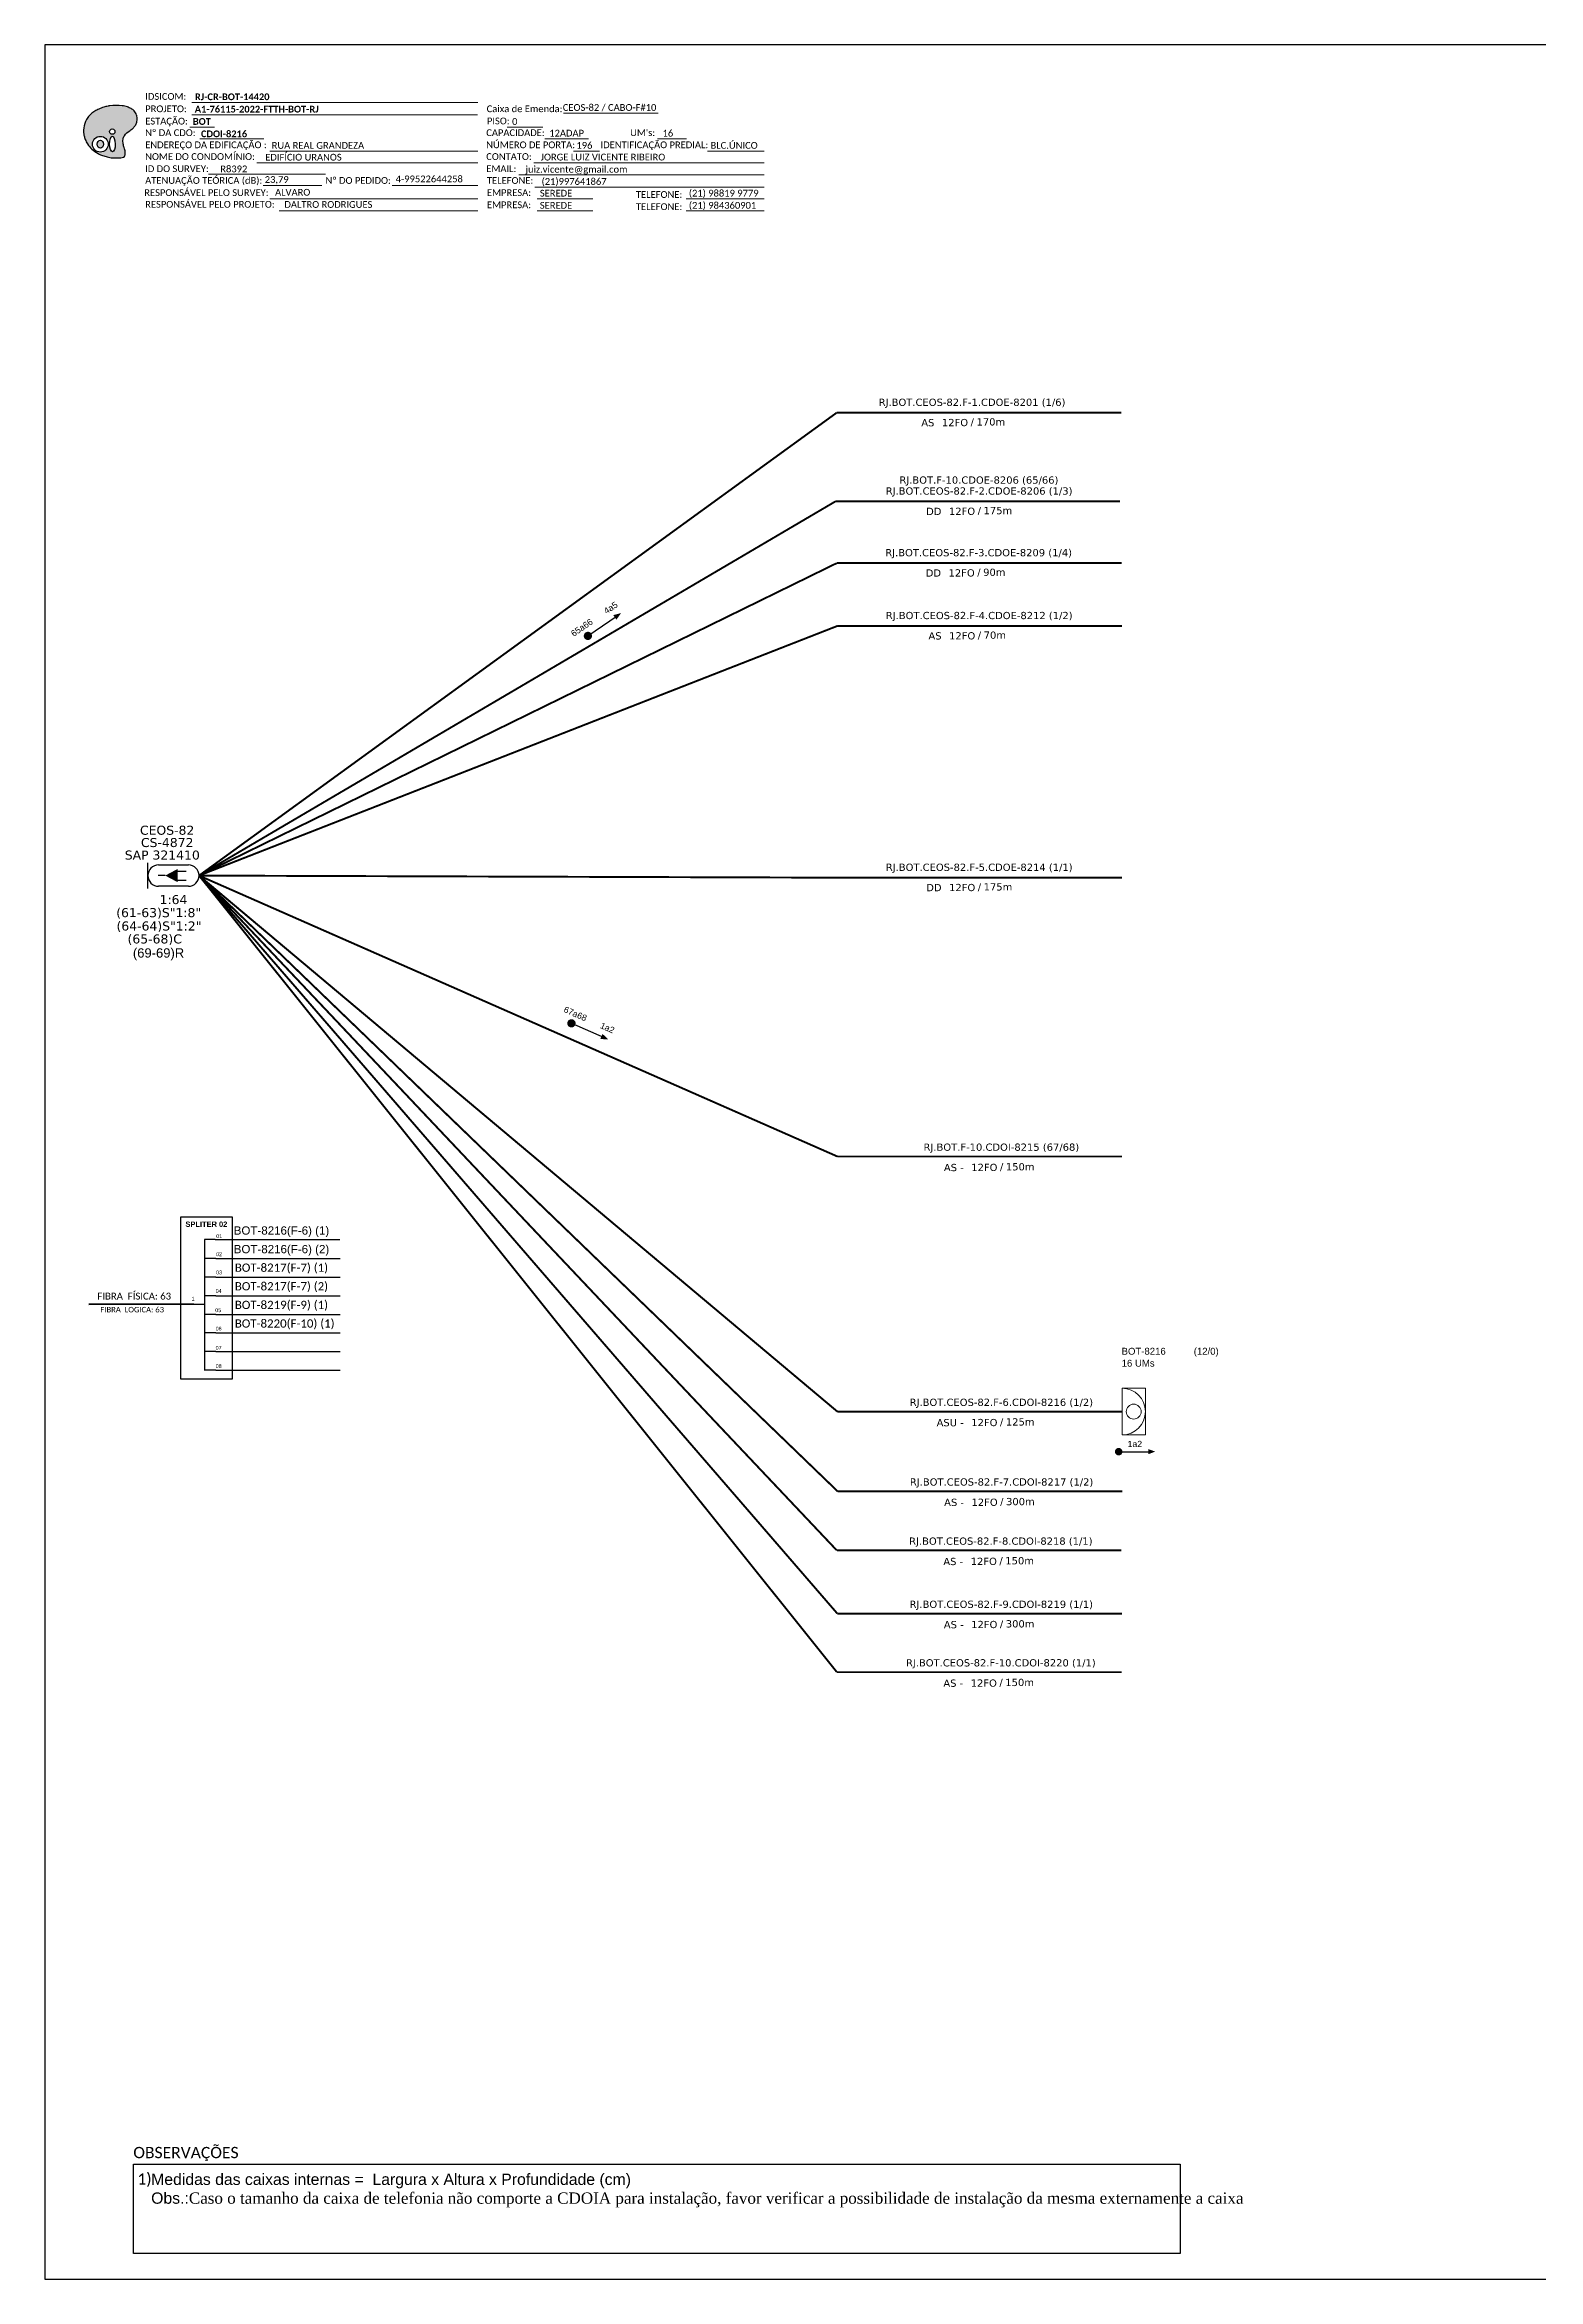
# Model space of a CAD drawing. Header units: metres. Extents: x -1286 to -445, y -500 to 94.
# Drawn here: x -1286 to -889, y -500 to 94 of the extents above; entities that cross this region are included whole.
import ezdxf
from ezdxf.enums import TextEntityAlignment as Align

# ---------------------------------------------------------------- set-up
doc = ezdxf.new("R2010")
doc.units = ezdxf.units.M
for name, color, linetype, lineweight in [("20.0-LEGENDA DOS CDO'S", 1, 'Continuous', 0), ('20.1-CDO_INTERIOR', 1, 'Continuous', 0), ('40.1-ETIQUETAS', 1, 'Continuous', 20)]:
    doc.layers.add(name, color=color, linetype=linetype, lineweight=lineweight)
for name, color, linetype in [('20.4-CEOS', 1, 'Continuous'), ('CAP a instalar', 1, 'Continuous'), ('SETA', 7, 'Continuous')]:
    doc.layers.add(name, color=color, linetype=linetype)
doc.styles.add('ARIAL', font='arial.ttf')
doc.styles.add('siredit', font='verdana.ttf')
doc.styles.add('WMF-Calibri0', font='calibri.ttf')
doc.styles.add('WMF-Calibri1', font='calibrib.ttf')
doc.linetypes.add('FENCELINE1', pattern='A,0.25,-0.1,[133,ltypeshp.shx,S=0.1,R=0,X=-0.1,Y=0],-0.1,1', length=1.45)

# ---------------------------------------------------------------- blocks, each defined once
blk = doc.blocks.new('OI')
h = blk.add_hatch(color=40)
edge = h.paths.add_edge_path()
edge.add_spline(control_points=[(4.35, -0.67), (3.92, -0.99), (3.26, -1.5), (2.81, -2.59), (2.9, -3.5), (3.06, -4.27), (3.31, -4.85), (3.37, -5.39), (3.4, -5.88), (3.2, -6.4), (2.54, -6.61), (1.65, -6.63), (0.55, -6.67), (-0.56, -6.42), (-1.61, -6.14), (-2.77, -5.61), (-3.92, -4.77), (-4.89, -3.7), (-5.34, -2.65), (-5.6, -1.94), (-5.85, -0.96), (-5.71, 0.47), (-5.1, 2.02), (-4.14, 3.02), (-3.3, 3.61), (-2.37, 4.16), (-1.36, 4.44), (-0.56, 4.7), (0.79, 4.85), (2.24, 4.97), (3.79, 4.57), (4.67, 4.21), (5.44, 3.65), (5.76, 2.99), (6.03, 2.21), (6.01, 1.46), (5.72, 0.64), (5.31, 0.08), (4.88, -0.38), (4.51, -0.55), (4.35, -0.67)], knot_values=[0, 0, 0, 0, 1.60434, 2.417191, 3.427595, 4.282808, 4.776746, 5.304182, 5.888771, 6.258406, 6.858137, 7.79129, 8.986195, 10.124242, 11.187857, 12.242908, 13.953784, 15.414161, 16.515391, 17.349188, 17.675853, 19.552021, 21.515531, 22.568638, 23.63245, 24.621084, 25.782718, 26.745347, 27.142653, 29.870543, 31.004649, 31.921532, 32.709589, 33.801391, 34.042471, 35.192333, 35.971461, 36.628871, 37.254359, 37.836911, 37.836911, 37.836911, 37.836911], degree=3, periodic=0)
h.paths.add_polyline_path([(1.13, -0.87, -1), (-0.04, -0.87, -1)], flags=16)
edge = h.paths.add_edge_path(flags=16)
edge.add_ellipse((0.56, -3.59), major_axis=(-0.02, 1.71), ratio=0.361305, start_angle=0, end_angle=360)
h.paths.add_polyline_path([(-0.36, -3.62, -1), (-3.8, -3.62, -1)], flags=16)
edge = h.paths.add_edge_path(flags=0)
edge.add_ellipse((-2.08, -3.62), major_axis=(0, 0.885), ratio=0.758294, start_angle=0, end_angle=360)
at = {"color": 40}
for centre, radius in [((-2.08, -3.62), 1.72), ((0.54, -0.87), 0.587)]:
    blk.add_circle(centre, radius, dxfattribs=at)
blk.add_ellipse((-2.08, -3.62), major_axis=(0, 0.885), ratio=0.758294, start_param=-3.141592653589792, end_param=3.141592653589792, dxfattribs=at)
blk.add_ellipse((0.56, -3.59), major_axis=(-0.02, 1.71), ratio=0.361305, dxfattribs=at)
at = {"color": 40, "start_tangent": (-0.800898, -0.598801), "end_tangent": (-0.800898, -0.598801)}
blk.add_spline([(4.35, -0.67), (3.2, -1.78), (2.9, -2.54), (2.92, -3.55), (3.12, -4.38), (3.28, -4.85), (3.37, -5.37), (3.35, -5.95), (3.2, -6.29), (2.66, -6.55), (1.73, -6.63), (0.54, -6.62), (-0.58, -6.41), (-1.6, -6.11), (-2.56, -5.67), (-3.95, -4.67), (-4.89, -3.56), (-5.37, -2.56), (-5.64, -1.78), (-5.72, -1.46), (-5.63, 0.42), (-4.84, 2.22), (-4.13, 2.99), (-3.27, 3.62), (-2.4, 4.09), (-1.3, 4.47), (-0.37, 4.72), (0.02, 4.77), (2.75, 4.8), (3.85, 4.53), (4.69, 4.16), (5.31, 3.68), (5.85, 2.73), (5.93, 2.5), (5.94, 1.35), (5.67, 0.62), (5.29, 0.08), (4.84, -0.36), (4.35, -0.67)], degree=3, dxfattribs=at)
blk = doc.blocks.new('ETIQUETA_RS5F')
at = {"layer": '40.1-ETIQUETAS', "color": 0, "style": 'siredit'}
blk.add_text('/', height=1.5, dxfattribs=at).set_placement((1.58, -1.95), align=Align.MIDDLE_RIGHT)
for tag, p in [('ETIQUETA_R_PRIMARIA', (1.21, 4.1)), ('ETIQUETA_R_SECUNDARIA', (1.21, 2.1)), ('F_ATIVAS/F_MORTAS', (1.14, -4.24))]:
    blk.add_attdef(tag, text='', height=1.5, dxfattribs=at).set_placement(p, align=Align.MIDDLE_CENTER)
for tag, p in [('TIPO_CABO', (-6.58, -2.12)), ('CAP_CABO', (0.4, -2.09))]:
    blk.add_attdef(tag, text='', height=1.5, dxfattribs=at).set_placement(p, align=Align.MIDDLE_RIGHT)
blk.add_attdef('METROS', text='', height=1.5, dxfattribs=at).set_placement((2.14, -1.95), align=Align.MIDDLE_LEFT)
for tag, p in [('FUSÃO_1', (0.85, -8.39)), ('FUSÃO_2', (0.85, -10.6)), ('FUSÃO_3', (0.85, -12.93)), ('FUSÃO_4', (0.85, -15.14)), ('FUSÃO_5', (0.85, -17.16))]:
    blk.add_attdef(tag, text='', height=1.5, dxfattribs=at).set_placement(p, align=Align.CENTER)

msp = doc.modelspace()

# ---------------------------------------------------------------- linework, layer by layer
at = {"color": 7, "linetype": 'Continuous'}
for p, q in [((-1243.57, -223.44), (-1243.57, -258.19)), ((-1240.76, -223.44), (-1243.57, -223.44)), ((-1240.61, -228.47), (-1243.43, -228.47)), ((-1240.61, -233.42), (-1243.43, -233.42)), ((-1246.49, -240.59), (-1243.58, -240.59)), ((-1240.61, -238.4), (-1243.43, -238.4)), ((-1240.61, -243.33), (-1243.43, -243.33)), ((-1240.61, -248.26), (-1243.43, -248.26)), ((-1240.61, -253.22), (-1243.43, -253.22)), ((-1240.61, -258.16), (-1243.43, -258.16))]:
    msp.add_line(p, q, dxfattribs=at)
at = {"color": 10, "linetype": 'Continuous'}
for p, q in [((-1240.76, -223.44), (-1207.66, -223.45)), ((-1240.61, -228.47), (-1207.52, -228.48)), ((-1240.61, -233.41), (-1207.52, -233.42)), ((-1240.61, -238.39), (-1207.52, -238.4)), ((-1240.61, -243.32), (-1207.52, -243.33)), ((-1240.61, -248.25), (-1207.52, -248.26)), ((-1240.61, -253.21), (-1207.52, -253.22)), ((-1240.61, -258.16), (-1207.52, -258.17))]:
    msp.add_line(p, q, dxfattribs=at)
at = {"color": 1, "linetype": 'Continuous', "lineweight": 60}
msp.add_line((-1246.49, -240.59), (-1274.32, -240.67), dxfattribs=at)
at = {"color": 0}
for p, q in [((-1262.5, -469.23), (-984.25, -469.23)), ((-1262.5, -492.93), (-1262.5, -469.23)), ((-984.25, -469.23), (-984.25, -492.93)), ((-984.25, -492.93), (-1262.5, -492.93))]:
    msp.add_line(p, q, dxfattribs=at)
msp.add_lwpolyline([(-1286.07, -499.81), (-445.07, -499.81), (-445.07, 94.19), (-1286.07, 94.19)], close=True)
at = {"color": 7, "lineweight": 0}
for points in [[(-1246.94, 78.79), (-1170.96, 78.79)], [(-1247.47, 72.24), (-1240.92, 72.24)], [(-1246.97, 75.52), (-1171.01, 75.52)], [(-1163.19, 72.28), (-1153.71, 72.28)], [(-1148.15, 76.01), (-1123.01, 76.01)], [(-1244.81, 69.17), (-1227.84, 69.17)], [(-1226.24, 65.93), (-1170.98, 65.93)], [(-1153.14, 69.17), (-1141.52, 69.17)], [(-1145.56, 65.93), (-1138.61, 65.93)], [(-1123.2, 69.17), (-1115.53, 69.17)], [(-1109.86, 65.93), (-1094.82, 65.93)], [(-1242.49, 59.75), (-1211.44, 59.75)], [(-1229.65, 62.82), (-1170.98, 62.82)], [(-1160.06, 59.58), (-1094.8, 59.58)], [(-1156.02, 62.82), (-1094.8, 62.82)], [(-1227.96, 56.79), (-1212.45, 56.79)], [(-1193.73, 56.79), (-1170.96, 56.79)], [(-1155.78, 56.34), (-1094.8, 56.34)], [(-1226.24, 53.23), (-1170.98, 53.23)], [(-1223.75, 49.99), (-1170.98, 49.99)], [(-1155.17, 53.23), (-1140.37, 53.23)], [(-1155.17, 49.99), (-1140.37, 49.99)], [(-1115.57, 53.23), (-1094.8, 53.23)], [(-1115.57, 49.99), (-1094.8, 49.99)]]:
    msp.add_lwpolyline(points, dxfattribs=at)
for points, const_width in [([(-1142.14, -63.27, 1), (-1141.24, -62.65, 1)], 1.1), ([(-1146.57, -165.72, 1), (-1145.56, -166.16, 1)], 1.1), ([(-1001.12, -279.81, 1), (-1000.12, -279.81, 1)], 1), ([(-1001.12, -279.81, 1), (-1000.12, -279.81, 1)], 1)]:
    msp.add_lwpolyline(points, format="xyb", close=True, dxfattribs=dict(const_width=const_width))
at = {"color": 7}
msp.add_lwpolyline([(-1249.94, -260.41), (-1236.12, -260.41), (-1236.12, -217.49), (-1249.94, -217.49)], close=True, dxfattribs=at)
at = {"layer": '20.1-CDO_INTERIOR', "color": 1, "lineweight": 18}
msp.add_lwpolyline([(-993.52, -275.36), (-993.52, -262.96), (-999.72, -262.96), (-999.72, -275.36)], close=True, dxfattribs=at)
msp.add_circle((-996.62, -269.16), 1.98, dxfattribs=at)
msp.add_arc((-999.72, -269.16), 6.2, 270, 90, dxfattribs=at)
at = {"layer": '20.4-CEOS', "color": 5}
for p, q in [((-1255.82, -123.83), (-1247.87, -123.83)), ((-1247.87, -129.5), (-1255.82, -129.5))]:
    msp.add_line(p, q, dxfattribs=at)
for points in [[(-1258.65, -130.08), (-1258.65, -123.25)], [(-1254.04, -126.67), (-1255.95, -126.67)], [(-1250.9, -125.54), (-1248.49, -125.54)], [(-1250.9, -127.9), (-1248.49, -127.9)]]:
    msp.add_lwpolyline(points, dxfattribs=at)
msp.add_lwpolyline([(-1254.04, -126.67, 0, 3.5, 0), (-1250.76, -126.67, 3.5, 3.5, 0)], format="xyseb", dxfattribs=at)
for centre, start, end in [((-1255.82, -126.67), 90, 270), ((-1247.87, -126.67), 270, 90)]:
    msp.add_arc(centre, 2.83, start, end, dxfattribs=at)
at = {"layer": 'CAP a instalar', "color": 7, "linetype": 'FENCELINE1', "ltscale": 7, "const_width": 0.513}
for points in [[(-1075.58, -3.64), (-1245.04, -126.67)], [(-999.93, -3.64), (-1075.58, -3.64)], [(-1075.37, -60.31), (-1245.04, -126.67)], [(-999.72, -60.31), (-1075.37, -60.31)], [(-1075.37, -201.34), (-1245.04, -126.67)], [(-1075.31, -290.35), (-1245.04, -126.67)], [(-1075.52, -306.06), (-1245.04, -126.67)], [(-1075.39, -322.85), (-1245.04, -126.67)], [(-1075.51, -338.41), (-1245.04, -126.67)], [(-999.72, -201.34), (-1075.37, -201.34)], [(-999.66, -290.35), (-1075.31, -290.35)], [(-999.87, -306.06), (-1075.52, -306.06)], [(-999.74, -322.85), (-1075.39, -322.85)], [(-999.86, -338.41), (-1075.51, -338.41)]]:
    msp.add_lwpolyline(points, dxfattribs=at)
at = {"layer": 'CAP a instalar', "color": 7, "ltscale": 7, "const_width": 0.513}
for points in [[(-1075.92, -27.22), (-1245.04, -126.67)], [(-1000.27, -27.22), (-1075.92, -27.22)], [(-1075.51, -43.6), (-1245.04, -126.67)], [(-999.86, -43.6), (-1075.51, -43.6)], [(-999.72, -127.23), (-1075.37, -127.23), (-1245.04, -126.67)]]:
    msp.add_lwpolyline(points, dxfattribs=at)
at = {"layer": 'CAP a instalar', "color": 1, "linetype": 'FENCELINE1', "ltscale": 7, "const_width": 0.513}
for points in [[(-1075.37, -269.16), (-1245.04, -126.67)], [(-999.72, -269.16), (-1075.37, -269.16)]]:
    msp.add_lwpolyline(points, dxfattribs=at)
at = {"layer": 'SETA'}
for points in [[(-1141.69, -62.96), (-1133.89, -57.61)], [(-1146.06, -165.94), (-1137.41, -169.75)], [(-1000.62, -279.81), (-992.02, -279.81)], [(-1000.62, -279.81), (-992.02, -279.81)]]:
    msp.add_lwpolyline(points, dxfattribs=at)
for points in [[(-1134.94, -57.43), (-1132.86, -56.89), (-1134.11, -58.64)], [(-1137.8, -168.76), (-1136.25, -170.24), (-1138.39, -170.1)], [(-992.71, -279.13), (-990.88, -279.79), (-992.71, -280.46)], [(-992.71, -279.13), (-990.88, -279.79), (-992.71, -280.46)]]:
    msp.add_solid(points, dxfattribs=at)

# ---------------------------------------------------------------- block references
at = {"color": 7, "xscale": 1.213923925163967, "yscale": 1.213923925163967, "zscale": 1.213923925163967, "rotation": 0.1532896023949059}
msp.add_blockref('OI', (-1268.76, 72.14), dxfattribs=at)
at = {"layer": '40.1-ETIQUETAS', "color": 7}
ref = msp.add_blockref('ETIQUETA_RS5F', (-1041.11, -3.56), dxfattribs=dict(at, xscale=1.283039983498747, yscale=1.283039983498747, zscale=1.283039983498747))
ref.add_attrib('ETIQUETA_R_SECUNDARIA', 'RJ.BOT.CEOS-82.F-1.CDOE-8201 (1/6)', dxfattribs={"color": 0, "height": 1.9246, "style": 'siredit'}).set_placement((-1039.59, -0.86), align=Align.MIDDLE_CENTER)
ref.add_attrib('TIPO_CABO', 'AS', dxfattribs={"color": 0, "height": 1.925, "style": 'siredit'}).set_placement((-1049.6, -6.28), align=Align.MIDDLE_RIGHT)
ref.add_attrib('CAP_CABO', '12FO', dxfattribs={"color": 0, "height": 1.925, "style": 'siredit'}).set_placement((-1040.64, -6.25), align=Align.MIDDLE_RIGHT)
ref.add_attrib('METROS', '170m', dxfattribs={"color": 0, "height": 1.925, "style": 'siredit'}).set_placement((-1038.4, -6.07), align=Align.MIDDLE_LEFT)
ref = msp.add_blockref('ETIQUETA_RS5F', (-1039.24, -27.14), dxfattribs=dict(at, xscale=1.283039983498747, yscale=1.283039983498747, zscale=1.283039983498747))
ref.add_attrib('ETIQUETA_R_PRIMARIA', 'RJ.BOT.F-10.CDOE-8206 (65/66)', dxfattribs={"color": 0, "height": 1.9246, "style": 'siredit'}).set_placement((-1037.77, -21.53), align=Align.MIDDLE_CENTER)
ref.add_attrib('ETIQUETA_R_SECUNDARIA', 'RJ.BOT.CEOS-82.F-2.CDOE-8206 (1/3)', dxfattribs={"color": 0, "height": 1.9246, "style": 'siredit'}).set_placement((-1037.72, -24.44), align=Align.MIDDLE_CENTER)
ref.add_attrib('TIPO_CABO', 'DD', dxfattribs={"color": 0, "height": 1.925, "style": 'siredit'}).set_placement((-1047.73, -29.86), align=Align.MIDDLE_RIGHT)
ref.add_attrib('CAP_CABO', '12FO', dxfattribs={"color": 0, "height": 1.925, "style": 'siredit'}).set_placement((-1038.77, -29.83), align=Align.MIDDLE_RIGHT)
ref.add_attrib('METROS', '175m', dxfattribs={"color": 0, "height": 1.925, "style": 'siredit'}).set_placement((-1036.53, -29.65), align=Align.MIDDLE_LEFT)
ref = msp.add_blockref('ETIQUETA_RS5F', (-1039.35, -43.53), dxfattribs=dict(at, xscale=1.283039983498747, yscale=1.283039983498747, zscale=1.283039983498747))
ref.add_attrib('ETIQUETA_R_SECUNDARIA', 'RJ.BOT.CEOS-82.F-3.CDOE-8209 (1/4)', dxfattribs={"color": 0, "height": 1.9246, "style": 'siredit'}).set_placement((-1037.84, -40.83), align=Align.MIDDLE_CENTER)
ref.add_attrib('TIPO_CABO', 'DD', dxfattribs={"color": 0, "height": 1.925, "style": 'siredit'}).set_placement((-1047.84, -46.24), align=Align.MIDDLE_RIGHT)
ref.add_attrib('CAP_CABO', '12FO', dxfattribs={"color": 0, "height": 1.925, "style": 'siredit'}).set_placement((-1038.88, -46.21), align=Align.MIDDLE_RIGHT)
ref.add_attrib('METROS', '90m', dxfattribs={"color": 0, "height": 1.925, "style": 'siredit'}).set_placement((-1036.64, -46.04), align=Align.MIDDLE_LEFT)
ref = msp.add_blockref('ETIQUETA_RS5F', (-1039.21, -60.24), dxfattribs=dict(at, xscale=1.283039983498747, yscale=1.283039983498747, zscale=1.283039983498747))
ref.add_attrib('ETIQUETA_R_SECUNDARIA', 'RJ.BOT.CEOS-82.F-4.CDOE-8212 (1/2)', dxfattribs={"color": 0, "height": 1.9246, "style": 'siredit'}).set_placement((-1037.69, -57.54), align=Align.MIDDLE_CENTER)
ref.add_attrib('TIPO_CABO', 'AS', dxfattribs={"color": 0, "height": 1.925, "style": 'siredit'}).set_placement((-1047.7, -62.95), align=Align.MIDDLE_RIGHT)
ref.add_attrib('CAP_CABO', '12FO', dxfattribs={"color": 0, "height": 1.925, "style": 'siredit'}).set_placement((-1038.74, -62.93), align=Align.MIDDLE_RIGHT)
ref.add_attrib('METROS', '70m', dxfattribs={"color": 0, "height": 1.925, "style": 'siredit'}).set_placement((-1036.5, -62.75), align=Align.MIDDLE_LEFT)
ref = msp.add_blockref('ETIQUETA_RS5F', (-1039.21, -127.16), dxfattribs=dict(at, xscale=1.283039983498747, yscale=1.283039983498747, zscale=1.283039983498747))
ref.add_attrib('ETIQUETA_R_SECUNDARIA', 'RJ.BOT.CEOS-82.F-5.CDOE-8214 (1/1)', dxfattribs={"color": 0, "height": 1.9246, "style": 'siredit'}).set_placement((-1037.69, -124.46), align=Align.MIDDLE_CENTER)
ref.add_attrib('TIPO_CABO', 'DD', dxfattribs={"color": 0, "height": 1.925, "style": 'siredit'}).set_placement((-1047.7, -129.87), align=Align.MIDDLE_RIGHT)
ref.add_attrib('CAP_CABO', '12FO', dxfattribs={"color": 0, "height": 1.925, "style": 'siredit'}).set_placement((-1038.74, -129.85), align=Align.MIDDLE_RIGHT)
ref.add_attrib('METROS', '175m', dxfattribs={"color": 0, "height": 1.925, "style": 'siredit'}).set_placement((-1036.5, -129.67), align=Align.MIDDLE_LEFT)
ref = msp.add_blockref('ETIQUETA_RS5F', (-1033.31, -201.56), dxfattribs=dict(at, xscale=1.283039983498747, yscale=1.283039983498747, zscale=1.283039983498747))
ref.add_attrib('ETIQUETA_R_SECUNDARIA', 'RJ.BOT.F-10.CDOI-8215 (67/68)', dxfattribs={"color": 0, "height": 1.9246, "style": 'siredit'}).set_placement((-1031.8, -198.86), align=Align.MIDDLE_CENTER)
ref.add_attrib('TIPO_CABO', 'AS -', dxfattribs={"color": 0, "height": 1.925, "style": 'siredit'}).set_placement((-1041.8, -204.27), align=Align.MIDDLE_RIGHT)
ref.add_attrib('CAP_CABO', '12FO', dxfattribs={"color": 0, "height": 1.925, "style": 'siredit'}).set_placement((-1032.84, -204.24), align=Align.MIDDLE_RIGHT)
ref.add_attrib('METROS', '150m', dxfattribs={"color": 0, "height": 1.925, "style": 'siredit'}).set_placement((-1030.6, -204.07), align=Align.MIDDLE_LEFT)
ref = msp.add_blockref('ETIQUETA_RS5F', (-1033.26, -290.56), dxfattribs=dict(at, xscale=1.283039983498747, yscale=1.283039983498747, zscale=1.283039983498747))
ref.add_attrib('ETIQUETA_R_SECUNDARIA', 'RJ.BOT.CEOS-82.F-7.CDOI-8217 (1/2)', dxfattribs={"color": 0, "height": 1.9246, "style": 'siredit'}).set_placement((-1031.74, -287.86), align=Align.MIDDLE_CENTER)
ref.add_attrib('TIPO_CABO', 'AS -', dxfattribs={"color": 0, "height": 1.925, "style": 'siredit'}).set_placement((-1041.74, -293.28), align=Align.MIDDLE_RIGHT)
ref.add_attrib('CAP_CABO', '12FO', dxfattribs={"color": 0, "height": 1.925, "style": 'siredit'}).set_placement((-1032.78, -293.25), align=Align.MIDDLE_RIGHT)
ref.add_attrib('METROS', '300m', dxfattribs={"color": 0, "height": 1.925, "style": 'siredit'}).set_placement((-1030.55, -293.07), align=Align.MIDDLE_LEFT)
ref = msp.add_blockref('ETIQUETA_RS5F', (-1033.46, -306.28), dxfattribs=dict(at, xscale=1.283039983498747, yscale=1.283039983498747, zscale=1.283039983498747))
ref.add_attrib('ETIQUETA_R_SECUNDARIA', 'RJ.BOT.CEOS-82.F-8.CDOI-8218 (1/1)', dxfattribs={"color": 0, "height": 1.9246, "style": 'siredit'}).set_placement((-1031.94, -303.58), align=Align.MIDDLE_CENTER)
ref.add_attrib('TIPO_CABO', 'AS -', dxfattribs={"color": 0, "height": 1.925, "style": 'siredit'}).set_placement((-1041.95, -308.99), align=Align.MIDDLE_RIGHT)
ref.add_attrib('CAP_CABO', '12FO', dxfattribs={"color": 0, "height": 1.925, "style": 'siredit'}).set_placement((-1032.99, -308.96), align=Align.MIDDLE_RIGHT)
ref.add_attrib('METROS', '150m', dxfattribs={"color": 0, "height": 1.925, "style": 'siredit'}).set_placement((-1030.75, -308.79), align=Align.MIDDLE_LEFT)
ref = msp.add_blockref('ETIQUETA_RS5F', (-1033.33, -323.07), dxfattribs=dict(at, xscale=1.283039983498747, yscale=1.283039983498747, zscale=1.283039983498747))
ref.add_attrib('ETIQUETA_R_SECUNDARIA', 'RJ.BOT.CEOS-82.F-9.CDOI-8219 (1/1)', dxfattribs={"color": 0, "height": 1.9246, "style": 'siredit'}).set_placement((-1031.82, -320.37), align=Align.MIDDLE_CENTER)
ref.add_attrib('TIPO_CABO', 'AS -', dxfattribs={"color": 0, "height": 1.925, "style": 'siredit'}).set_placement((-1041.82, -325.78), align=Align.MIDDLE_RIGHT)
ref.add_attrib('CAP_CABO', '12FO', dxfattribs={"color": 0, "height": 1.925, "style": 'siredit'}).set_placement((-1032.86, -325.75), align=Align.MIDDLE_RIGHT)
ref.add_attrib('METROS', '300m', dxfattribs={"color": 0, "height": 1.925, "style": 'siredit'}).set_placement((-1030.62, -325.57), align=Align.MIDDLE_LEFT)
ref = msp.add_blockref('ETIQUETA_RS5F', (-1033.46, -338.63), dxfattribs=dict(at, xscale=1.283039983498747, yscale=1.283039983498747, zscale=1.283039983498747))
ref.add_attrib('ETIQUETA_R_SECUNDARIA', 'RJ.BOT.CEOS-82.F-10.CDOI-8220 (1/1)', dxfattribs={"color": 0, "height": 1.9246, "style": 'siredit'}).set_placement((-1031.94, -335.93), align=Align.MIDDLE_CENTER)
ref.add_attrib('TIPO_CABO', 'AS -', dxfattribs={"color": 0, "height": 1.925, "style": 'siredit'}).set_placement((-1041.94, -341.34), align=Align.MIDDLE_RIGHT)
ref.add_attrib('CAP_CABO', '12FO', dxfattribs={"color": 0, "height": 1.925, "style": 'siredit'}).set_placement((-1032.99, -341.32), align=Align.MIDDLE_RIGHT)
ref.add_attrib('METROS', '150m', dxfattribs={"color": 0, "height": 1.925, "style": 'siredit'}).set_placement((-1030.75, -341.14), align=Align.MIDDLE_LEFT)

# ---------------------------------------------------------------- texts
at = {"color": 7, "lineweight": 0, "style": 'WMF-Calibri0'}
for s, height, p in [('PROJETO:', 1.793, (-1259.34, 76.26)), ('IDSICOM:', 1.793, (-1259.34, 79.54)), ('Caixa de Emenda:', 1.7927, (-1168.6, 76.26)), ('ESTAÇÃO:', 1.793, (-1259.36, 72.98)), ('Nº DA CDO:', 1.793, (-1259.36, 69.91)), ('CAPACIDADE:', 1.7927, (-1168.71, 69.91)), ('PISO:', 1.793, (-1168.53, 73.03)), ("UM's:", 1.793, (-1130.47, 69.91)), ('ENDEREÇO DA EDIFICAÇÃO :', 1.7927, (-1259.36, 66.68)), ('NOME DO CONDOMÍNIO:', 1.7927, (-1259.36, 63.56)), ('CONTATO:', 1.793, (-1168.71, 63.56)), ('NÚMERO DE PORTA:', 1.7927, (-1168.71, 66.68)), ('IDENTIFICAÇÃO PREDIAL:', 1.7927, (-1138.34, 66.68)), ('ATENUAÇÃO TEÓRICA (dB):', 1.7927, (-1259.36, 57.21)), ('ID DO SURVEY:', 1.7927, (-1259.36, 60.33)), ('EMAIL:', 1.793, (-1168.71, 60.33)), ('RESPONSÁVEL PELO SURVEY:', 1.7927, (-1259.6, 53.98)), ('Nº DO PEDIDO:', 1.7927, (-1211.44, 57.21)), ('TELEFONE:', 1.793, (-1168.53, 57.21)), ('EMPRESA:', 1.793, (-1168.53, 53.98)), ('TELEFONE:', 1.793, (-1128.93, 53.47)), ('RESPONSÁVEL PELO PROJETO:', 1.7927, (-1259.36, 50.87)), ('EMPRESA:', 1.793, (-1168.53, 50.74)), ('TELEFONE:', 1.793, (-1128.93, 50.24))]:
    msp.add_text(s, height=height, dxfattribs=at).set_placement(p)
at = {"color": 7}
for s, height, style, p in [('A1-76115-2022-FTTH-BOT-RJ', 1.7927, 'WMF-Calibri1', (-1246.18, 76.17)), ('RJ-CR-BOT-14420 ', 1.7927, 'WMF-Calibri1', (-1246.14, 79.45)), ('CEOS-82 / CABO-F#10', 1.7927, 'WMF-Calibri0', (-1148.36, 76.61)), ('BOT', 1.793, 'WMF-Calibri1', (-1246.68, 72.89)), ('0', 1.79, 'WMF-Calibri0', (-1161.84, 72.88)), ('12ADAP', 1.793, 'WMF-Calibri0', (-1151.96, 69.79)), ('16', 1.793, 'WMF-Calibri0', (-1121.85, 69.77)), ('EDIFÍCIO URANOS', 1.7927, 'WMF-Calibri0', (-1227.45, 63.39)), ('RUA REAL GRANDEZA', 1.7927, 'WMF-Calibri0', (-1225.73, 66.52)), ('196', 1.793, 'WMF-Calibri0', (-1144.74, 66.53)), ('BLC.ÚNICO', 1.793, 'WMF-Calibri0', (-1109.1, 66.53)), ('R8392', 1.793, 'WMF-Calibri0', (-1239.4, 60.28)), ('4-99522644258', 1.7927, 'WMF-Calibri0', (-1192.78, 57.62)), ('juiz.vicente@gmail.com', 1.7927, 'WMF-Calibri0', (-1158.28, 60.18)), ('JORGE LUIZ VICENTE RIBEIRO', 1.7927, 'WMF-Calibri0', (-1154.25, 63.42)), ('23,79', 1.793, 'WMF-Calibri0', (-1227.58, 57.45)), ('ALVARO', 1.793, 'WMF-Calibri0', (-1224.84, 54.07)), ('SEREDE', 1.793, 'WMF-Calibri0', (-1154.47, 53.83)), ('(21)997641867', 1.7927, 'WMF-Calibri0', (-1154, 56.94)), ('(21) 98819 9779', 1.7927, 'WMF-Calibri0', (-1114.86, 53.83)), ('DALTRO RODRIGUES', 1.7927, 'WMF-Calibri0', (-1222.35, 50.83)), ('SEREDE', 1.793, 'WMF-Calibri0', (-1154.47, 50.59)), ('(21) 984360901', 1.7927, 'WMF-Calibri0', (-1114.86, 50.59))]:
    msp.add_text(s, height=height, dxfattribs=dict(at, style=style)).set_placement(p)
at = {"color": 7, "style": 'WMF-Calibri1'}
msp.add_text('CDOI-8216', height=1.793, dxfattribs=at).set_placement((-1238.4, 69.6), align=Align.CENTER)
at = {"style": 'ARIAL'}
for s, rotation, p in [('65a66', 34.40389, (-1142.84, -61.42)), ('4a5', 34.40389, (-1135.16, -56.16)), ('67a68', 336.24373, (-1145.36, -164.15)), ('1a2', 336.24373, (-1136.84, -167.9))]:
    msp.add_text(s, height=1.65, rotation=rotation, dxfattribs=at).set_placement(p, align=Align.CENTER)
at = {"color": 5, "style": 'ARIAL'}
msp.add_text('(69-69)R', height=2.475, dxfattribs=at).set_placement((-1255.81, -148.47), align=Align.CENTER)
at = {"color": 1, "style": 'ARIAL'}
for s, p in [('BOT-8216(F-6) (1)', (-1235.82, -222.11)), ('BOT-8216(F-6) (2)', (-1235.82, -227.06))]:
    msp.add_text(s, height=2.1945, dxfattribs=at).set_placement(p)
at = {"style": 'ARIAL'}
msp.add_text('1a2', height=1.65, dxfattribs=at).set_placement((-996.32, -278.58), align=Align.CENTER)
at = {"style": 'WMF-Calibri0'}
msp.add_text('OBSERVAÇÕES', height=3, dxfattribs=at).set_placement((-1262.52, -467.61))
for s, insert, char_height, width, attachment_point in [('{\\fArial|b1|i0|c0|p34;\\C10;SPLITER 02}', (-1243.09, -219.35), 1.4202, 13.2975, 5), ('\\C7;\\fArial|b0|i0|;\\H1.0273588255048;01 ', (-1239.68, -222.53), 1.4202, 2.8482, 5), ('\\C7;\\fArial|b0|i0|;\\H1.0273588255048;02 ', (-1239.72, -227.33), 1.4202, 3.0066, 5), ('\\C7;\\fArial|b0|i0|;\\H1.0273588255048;03 ', (-1239.72, -232.17), 1.4202, 2.7648, 5), ('{\\fCalibri|b0|i0|c0|p34;\\C7;BOT-8217(F-7) (1)}', (-1235.53, -231.13), 2.1945, 57.1268, 4), ('{\\fCalibri|b0|i0|c0|p34;\\C7;FIBRA  FÍSICA: 63}', (-1262.26, -238.47), 1.8288, 27.648, 5), ('\\C7;\\fArial|b0|i0|;\\H1.0273588255048;04 ', (-1239.84, -237.08), 1.4202, 3.0066, 5), ('{\\fCalibri|b0|i0|c0|p34;\\C7;BOT-8217(F-7) (2)}', (-1235.53, -236.08), 2.1945, 57.1268, 4), ('{\\fCalibri|b0|i0|c0|p34;\\C7;FIBRA  LOGICA: 63}', (-1262.81, -242.06), 1.4631, 27.648, 5), ('\\C7;\\fArial|b0|i0|;\\H1.0273588255048;1', (-1246.62, -239.13), 1.4202, 1.4067, 5), ('\\C7;\\fArial|b0|i0|;\\H1.0273588255048;05 ', (-1239.95, -242.21), 1.4202, 3.6978, 5), ('{\\fCalibri|b0|i0|c0|p34;\\C7;BOT-8219(F-9) (1)}', (-1235.53, -241.03), 2.1945, 57.1268, 4), ('\\C7;\\fArial|b0|i0|;\\H1.0273588255048;06 ', (-1239.84, -247.12), 1.4202, 3.0066, 5), ('{\\fCalibri|b0|i0|c0|p34;\\C7;BOT-8220(F-10) (1)}', (-1235.54, -245.97), 2.1945, 57.1268, 4), ('\\C7;\\fArial|b0|i0|;\\H1.0273588255048;07 ', (-1239.84, -252.21), 1.4202, 3.0066, 5), ('\\C7;\\fArial|b0|i0|;\\H1.0273588255048;08 ', (-1239.84, -257.05), 1.4202, 3.0066, 5)]:
    msp.add_mtext(s, dxfattribs=dict(insert=insert, char_height=char_height, width=width, attachment_point=attachment_point))
at = {"char_height": 3, "width": 277.1819, "attachment_point": 1}
for s, insert, style in [('1)', (-1261.44, -471.63), 'WMF-Calibri0'), ('Medidas das caixas internas =  Largura x Altura x Profundidade (cm)\\PObs.:{\\fTimes New Roman|b0|i0|c0|p16;Caso o tamanho da caixa de telefonia não comporte a CDOIA para instalação, favor verificar a possibilidade de instalação da mesma externamente a caixa}', (-1257.77, -471.72), 'ARIAL')]:
    msp.add_mtext(s, dxfattribs=dict(at, insert=insert, style=style))
at = {"layer": "20.0-LEGENDA DOS CDO'S", "color": 1, "style": 'ARIAL'}
for s, p in [('16 UMs', (-999.83, -257.2)), ('BOT-8216', (-999.84, -254.02))]:
    msp.add_text(s, height=1.82, dxfattribs=at).set_placement(p)
msp.add_text('(12/0)', height=1.82, dxfattribs=at).set_placement((-977.35, -254.02), align=Align.CENTER)
at = {"layer": '20.4-CEOS', "color": 5, "style": 'siredit'}
for s, height, p in [('CEOS-82', 2.401, (-1253.52, -113.41)), ('CS-4872', 2.401, (-1253.51, -116.68)), ('SAP 321410', 2.401, (-1254.81, -120.01)), ('(61-63)S"1:8"', 2.4008, (-1255.78, -135.32)), ('1:64', 2.401, (-1251.84, -131.85)), ('(64-64)S"1:2"', 2.4008, (-1255.7, -138.87)), ('(65-68)C', 2.401, (-1256.83, -142.31))]:
    msp.add_text(s, height=height, dxfattribs=at).set_placement(p, align=Align.TOP_CENTER)
at = {"layer": '40.1-ETIQUETAS', "color": 1, "style": 'siredit'}
msp.add_text('RJ.BOT.CEOS-82.F-6.CDOI-8216 (1/2)', height=1.9246, dxfattribs=at).set_placement((-1031.8, -266.68), align=Align.MIDDLE_CENTER)
for s, height, p in [('ASU -', 1.925, (-1041.8, -272.09)), ('12FO', 1.925, (-1032.84, -272.06)), ('/', 1.92, (-1031.29, -271.89))]:
    msp.add_text(s, height=height, dxfattribs=at).set_placement(p, align=Align.MIDDLE_RIGHT)
msp.add_text('125m', height=1.925, dxfattribs=at).set_placement((-1030.6, -271.89), align=Align.MIDDLE_LEFT)

doc.saveas('drawing.dxf')
